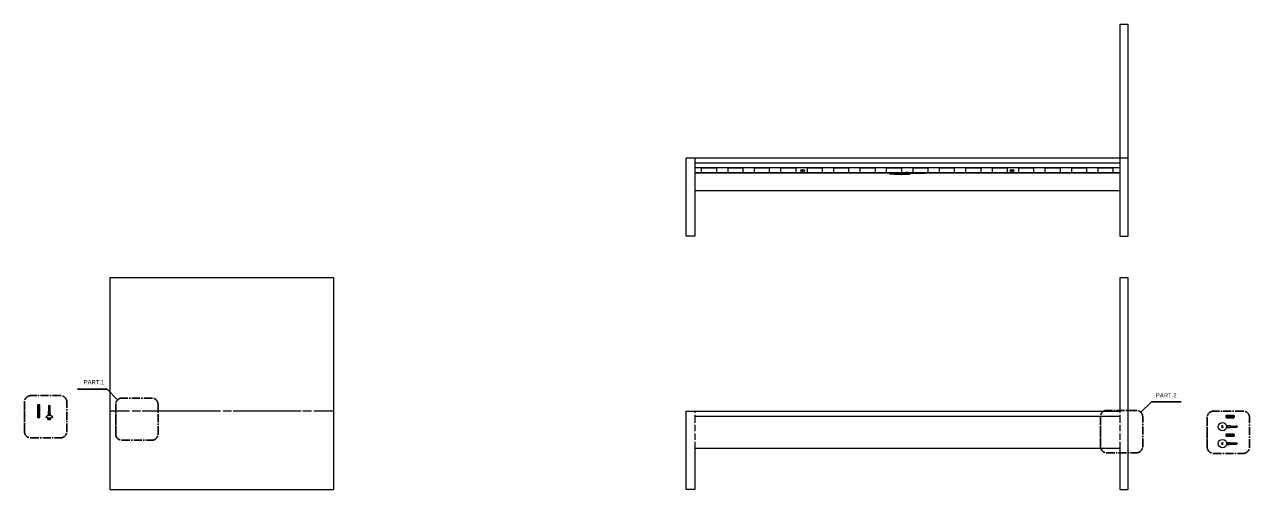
# Model space of a CAD drawing. Header units: millimetres. Extents: x 1628 to 5948, y -265 to 1722.
# Drawn here: x 5368 to 5948, y -265 to -45 of the extents above; entities that cross this region are included whole.
import ezdxf
from ezdxf.enums import TextEntityAlignment as Align

# ---------------------------------------------------------------- set-up
doc = ezdxf.new("R2010")
doc.units = ezdxf.units.MM
doc.linetypes.add('CENTER2', pattern=[1.125, 0.75, -0.125, 0.125, -0.125])
doc.layers.get('0').update_dxf_attribs({"color": 8})
doc.layers.add('A-SECT A-MCUT', color=7, linetype='Continuous', lineweight=35)
doc.layers.add('Viti', color=3, linetype='Continuous')
doc.styles.add('ARIAL', font='Arial.ttf')

# ---------------------------------------------------------------- blocks, each defined once
blk = doc.blocks.new('*U174')
blk.add_lwpolyline([(-0.02, 0.1), (-0.02, 0.25), (0.03, 0.1), (0.14, -0.5), (0.14, -0.65), (0.09, -0.5), (-0.02, 0.1)])
blk = doc.blocks.new('*U175')
at = {"layer": 'Viti', "color": 0, "linetype": 'ByBlock', "lineweight": -2, "transparency": 16777216}
for p in [(42.38, 270.66), (42.69, 270.66), (42.99, 270.66), (43.3, 270.66), (43.61, 270.66), (43.91, 270.66), (44.22, 270.66), (44.53, 270.66), (44.83, 270.66)]:
    blk.add_blockref('*U174', p, dxfattribs=at)
blk = doc.blocks.new('*U172')
blk.add_lwpolyline([(-0.02, 0.1), (-0.02, 0.25), (0.03, 0.1), (0.14, -0.5), (0.14, -0.65), (0.09, -0.5), (-0.02, 0.1)])
blk = doc.blocks.new('*U173')
at = {"layer": 'Viti', "color": 0, "linetype": 'ByBlock', "lineweight": -2, "transparency": 16777216}
for p in [(42.38, 270.66), (42.69, 270.66), (42.99, 270.66), (43.3, 270.66), (43.61, 270.66), (43.91, 270.66), (44.22, 270.66), (44.53, 270.66), (44.83, 270.66)]:
    blk.add_blockref('*U172', p, dxfattribs=at)
blk = doc.blocks.new('101359')
for p, q in [((40.25, 264.26), (40.25, 265.24)), ((43.65, 265.15), (40.45, 265.15)), ((43.65, 264.95), (40.45, 264.95)), ((43.65, 264.75), (40.45, 264.75)), ((43.65, 264.55), (40.45, 264.55)), ((43.65, 264.35), (40.45, 264.35)), ((43.85, 265.24), (43.85, 264.26))]:
    blk.add_line(p, q)
blk.add_lwpolyline([(44.05, 265, 0.198912), (44.02, 265.08), (43.88, 265.22, 0.198932), (43.81, 265.25), (40.29, 265.25, 0.198544), (40.22, 265.22), (40.08, 265.08, 0.199261), (40.05, 265), (40.05, 264.49, 0.198038), (40.08, 264.42), (40.22, 264.28, 0.199807), (40.29, 264.25), (43.81, 264.25, 0.198893), (43.88, 264.28), (44.02, 264.42, 0.198912), (44.05, 264.49), (44.05, 265)], format="xyb")
blk = doc.blocks.new('*U176')
blk.add_lwpolyline([(-0.01, 0.05), (0, 0.15), (0.04, 0.05), (0.13, -0.45), (0.13, -0.55), (0.08, -0.45), (-0.01, 0.05)])
blk = doc.blocks.new('*U177')
at = {"layer": 'Viti', "color": 0, "linetype": 'ByBlock', "lineweight": -2, "transparency": 16777216}
for p in [(42.38, 270.66), (42.76, 270.66), (43.15, 270.66), (43.53, 270.66), (43.91, 270.66), (44.3, 270.66), (44.68, 270.66)]:
    blk.add_blockref('*U176', p, dxfattribs=at)
blk = doc.blocks.new('101367')
for p, q in [((40.33, 268.19), (40.33, 267.01)), ((40.53, 268), (45.73, 268)), ((40.53, 267.8), (45.73, 267.8)), ((40.53, 267.6), (45.73, 267.6)), ((40.53, 267.4), (45.73, 267.4)), ((40.53, 267.2), (45.73, 267.2)), ((45.93, 268.19), (45.93, 267.01))]:
    blk.add_line(p, q)
blk.add_lwpolyline([(40.3, 268.17), (40.19, 268.06, 0.198912), (40.13, 267.92), (40.13, 267.28, 0.198912), (40.19, 267.14), (40.3, 267.03, 0.198912), (40.37, 267), (45.89, 267, 0.198912), (45.96, 267.03), (46.07, 267.14, 0.198912), (46.13, 267.28), (46.13, 267.92, 0.198912), (46.07, 268.06), (45.96, 268.17, 0.198912), (45.89, 268.2), (40.37, 268.2, 0.198912)], format="xyb", close=True)
blk = doc.blocks.new('114254')
for p, q in [((40.13, 245.68), (40.13, 244.18)), ((40.63, 245.68), (40.13, 245.68)), ((40.13, 245.3), (40.63, 245.3)), ((40.13, 244.55), (40.63, 244.55)), ((40.13, 244.18), (40.63, 244.18)), ((40.63, 245.73), (40.63, 244.13)), ((40.63, 244.18), (40.63, 245.68)), ((40.73, 245.83), (40.73, 244.03)), ((40.73, 245.83), (40.73, 245.83)), ((40.73, 244.03), (40.73, 244.03))]:
    blk.add_line(p, q)
for centre, start, end in [((40.73, 245.73), 90, 180), ((40.73, 244.13), 180, 270)]:
    blk.add_arc(centre, 0.1, start, end)
blk = doc.blocks.new('117327')
for p, q in [((40.06, 254.75), (40.08, 254.77)), ((40.08, 254.77), (40.08, 253.87)), ((40.28, 254.47), (40.23, 254.52)), ((40.23, 254.52), (40.23, 254.51)), ((40.24, 254.17), (40.23, 254.29)), ((40.23, 254.15), (40.24, 254.17)), ((40.24, 254.17), (40.29, 254.12)), ((40.3, 254.52), (40.28, 254.47)), ((40.31, 254.17), (40.28, 254.47)), ((40.29, 254.12), (40.31, 254.17)), ((40.35, 254.47), (40.3, 254.52)), ((40.31, 254.17), (40.36, 254.12)), ((40.37, 254.52), (40.35, 254.47)), ((40.38, 254.17), (40.35, 254.47)), ((40.36, 254.12), (40.38, 254.17)), ((40.42, 254.47), (40.37, 254.52)), ((40.38, 254.17), (40.43, 254.12)), ((40.44, 254.52), (40.42, 254.47)), ((40.45, 254.17), (40.42, 254.47)), ((40.43, 254.12), (40.45, 254.17)), ((40.49, 254.47), (40.44, 254.52)), ((40.45, 254.17), (40.5, 254.12)), ((40.51, 254.52), (40.49, 254.47)), ((40.52, 254.17), (40.49, 254.47)), ((40.5, 254.12), (40.52, 254.17)), ((40.56, 254.47), (40.51, 254.52)), ((40.52, 254.17), (40.57, 254.12)), ((40.58, 254.52), (40.56, 254.47)), ((40.59, 254.17), (40.56, 254.47)), ((40.57, 254.12), (40.59, 254.17)), ((40.63, 254.47), (40.58, 254.52)), ((40.59, 254.17), (40.64, 254.12)), ((40.65, 254.52), (40.63, 254.47)), ((40.66, 254.17), (40.63, 254.47)), ((40.64, 254.12), (40.66, 254.17)), ((40.7, 254.47), (40.65, 254.52)), ((40.66, 254.17), (40.71, 254.12)), ((40.72, 254.52), (40.7, 254.47)), ((40.73, 254.17), (40.7, 254.47)), ((40.71, 254.12), (40.73, 254.17)), ((40.77, 254.47), (40.72, 254.52)), ((40.73, 254.17), (40.78, 254.12)), ((40.8, 254.17), (40.77, 254.47)), ((40.77, 254.47), (40.8, 254.47)), ((40.78, 254.12), (40.8, 254.17)), ((40.8, 254.17), (40.8, 254.17)), ((40.83, 254.45), (40.83, 254.2))]:
    blk.add_line(p, q)
blk.add_lwpolyline([(40.08, 254.77), (40.2, 254.77, -0.414214), (40.23, 254.74), (40.23, 253.9, -0.414214), (40.2, 253.87), (40.08, 253.87), (40.06, 253.89, -0.198912), (40.03, 253.96), (40.03, 254.68)], format="xyb")
for centre, radius, start, end in [((40.13, 254.68), 0.1, 135, 180), ((40.8, 254.45), 0.025, 0, 90), ((40.8, 254.2), 0.025, 270, 0)]:
    blk.add_arc(centre, radius, start, end)

msp = doc.modelspace()

# ---------------------------------------------------------------- linework, layer by layer
for p, q in [((5886.18, -107.85), (5890.18, -107.85)), ((5886.18, -112.6), (5685.18, -112.6)), ((5886.18, -114.9), (5685.18, -114.9)), ((5886.18, -115.1), (5685.18, -115.1)), ((5779.49, -115.3), (5784.51, -115.3)), ((5685.18, -123.35), (5886.18, -123.35)), ((5685.18, -245.09), (5886.18, -245.09))]:
    msp.add_line(p, q)
for points in [[(5886.18, -144.85), (5890.18, -144.85), (5890.18, -44.85), (5886.18, -44.85), (5886.18, -144.85)], [(5681.18, -144.85), (5681.18, -107.85), (5685.18, -107.85), (5685.18, -144.85), (5681.18, -144.85)], [(5685.18, -107.85), (5886.18, -107.85), (5886.18, -110.35), (5685.18, -110.35)], [(5735.51, -113.53), (5735.8, -113.53)], [(5735.8, -114.18), (5735.51, -114.18)], [(5736.56, -113.53), (5736.86, -113.53)], [(5736.86, -114.18), (5736.56, -114.18)], [(5777.42, -115.3), (5779.49, -115.3), (5779.49, -115.5), (5777.42, -115.5), (5777.42, -115.3)], [(5779.49, -115.5), (5786.86, -115.5), (5786.86, -115.3)], [(5791.87, -115.3), (5784.51, -115.3), (5784.51, -115.1)], [(5793.95, -115.1), (5793.95, -115.3), (5791.87, -115.3), (5791.87, -115.1)], [(5834.51, -113.53), (5834.8, -113.53)], [(5834.8, -114.18), (5834.51, -114.18)], [(5835.56, -113.53), (5835.86, -113.53)], [(5835.86, -114.18), (5835.56, -114.18)], [(5514.53, -227.59), (5514.53, -164.59), (5408.53, -164.59), (5408.53, -227.59)], [(5886.18, -264.59), (5890.18, -264.59), (5890.18, -164.59), (5886.18, -164.59), (5886.18, -228.34)], [(5417.93, -227.59), (5408.53, -227.59), (5408.53, -264.59), (5514.53, -264.59)], [(5423.13, -227.59), (5419.13, -227.59)], [(5460.93, -227.59), (5423.93, -227.59)], [(5466.13, -227.59), (5462.13, -227.59)], [(5499.13, -227.59), (5466.93, -227.59)], [(5503.93, -227.59), (5499.93, -227.59)], [(5514.53, -264.59), (5514.53, -227.59), (5505.13, -227.59)], [(5681.18, -264.59), (5681.18, -227.59), (5685.18, -227.59), (5685.18, -228.34)], [(5685.18, -227.59), (5886.18, -227.59), (5886.18, -228.34)], [(5685.18, -229.34), (5685.18, -233.06)], [(5886.18, -229.34), (5886.18, -230.09), (5685.18, -230.09)], [(5886.18, -229.34), (5886.18, -233.06)], [(5685.18, -234.11), (5685.18, -237.09)], [(5886.18, -234.11), (5886.18, -237.09)], [(5685.18, -242.11), (5685.18, -264.59), (5681.18, -264.59)], [(5685.18, -238.09), (5685.18, -241.06)], [(5886.18, -238.09), (5886.18, -241.06)], [(5886.18, -242.11), (5886.18, -264.59)]]:
    msp.add_lwpolyline(points)
for points in [[(5688.43, -112.6), (5695.43, -112.6), (5695.43, -114.9), (5688.43, -114.9)], [(5700.93, -112.6), (5707.93, -112.6), (5707.93, -114.9), (5700.93, -114.9)], [(5713.43, -112.6), (5720.43, -112.6), (5720.43, -114.9), (5713.43, -114.9)], [(5725.93, -112.6), (5732.93, -112.6), (5732.93, -114.9), (5725.93, -114.9)], [(5738.43, -112.6), (5745.43, -112.6), (5745.43, -114.9), (5738.43, -114.9)], [(5750.93, -112.6), (5757.93, -112.6), (5757.93, -114.9), (5750.93, -114.9)], [(5763.43, -112.6), (5770.43, -112.6), (5770.43, -114.9), (5763.43, -114.9)], [(5775.93, -112.6), (5782.93, -112.6), (5782.93, -114.9), (5775.93, -114.9)], [(5788.43, -112.6), (5795.43, -112.6), (5795.43, -114.9), (5788.43, -114.9)], [(5800.93, -112.6), (5807.93, -112.6), (5807.93, -114.9), (5800.93, -114.9)], [(5813.43, -112.6), (5820.43, -112.6), (5820.43, -114.9), (5813.43, -114.9)], [(5825.93, -112.6), (5832.93, -112.6), (5832.93, -114.9), (5825.93, -114.9)], [(5838.43, -112.6), (5845.43, -112.6), (5845.43, -114.9), (5838.43, -114.9)], [(5850.93, -112.6), (5857.93, -112.6), (5857.93, -114.9), (5850.93, -114.9)], [(5863.43, -112.6), (5870.43, -112.6), (5870.43, -114.9), (5863.43, -114.9)], [(5875.93, -112.6), (5882.93, -112.6), (5882.93, -114.9), (5875.93, -114.9)]]:
    msp.add_lwpolyline(points, close=True)
for points in [[(5736.37, -113.8), (5736.24, -113.8, -0.414214), (5736.23, -113.79), (5736.23, -113.67, 0.414214), (5736.22, -113.66), (5736.14, -113.66, 0.414214), (5736.13, -113.67), (5736.13, -113.79, -0.414214), (5736.12, -113.8), (5736, -113.8, 0.414214), (5735.99, -113.81), (5735.99, -113.89, 0.414214), (5736, -113.9), (5736.12, -113.9, -0.414214), (5736.13, -113.91), (5736.13, -114.04, 0.414214), (5736.14, -114.05), (5736.22, -114.05, 0.414214), (5736.23, -114.04), (5736.23, -113.91, -0.414214), (5736.24, -113.9), (5736.37, -113.9, 0.414214), (5736.38, -113.89), (5736.38, -113.81, 0.414214)], [(5835.37, -113.8), (5835.24, -113.8, -0.414214), (5835.23, -113.79), (5835.23, -113.67, 0.414214), (5835.22, -113.66), (5835.14, -113.66, 0.414214), (5835.13, -113.67), (5835.13, -113.79, -0.414214), (5835.12, -113.8), (5835, -113.8, 0.414214), (5834.99, -113.81), (5834.99, -113.89, 0.414214), (5835, -113.9), (5835.12, -113.9, -0.414214), (5835.13, -113.91), (5835.13, -114.04, 0.414214), (5835.14, -114.05), (5835.22, -114.05, 0.414214), (5835.23, -114.04), (5835.23, -113.91, -0.414214), (5835.24, -113.9), (5835.37, -113.9, 0.414214), (5835.38, -113.89), (5835.38, -113.81, 0.414214)]]:
    msp.add_lwpolyline(points, format="xyb", close=True)
for centre in [(5736.18, -113.85), (5835.18, -113.85)]:
    msp.add_circle(centre, 0.5)
for centre, start, end in [((5735.51, -113.85), 90, 270), ((5736.86, -113.85), 270, 90), ((5834.51, -113.85), 90, 270), ((5835.86, -113.85), 270, 90)]:
    msp.add_arc(centre, 0.325, start, end)
at = {"layer": 'A-SECT A-MCUT'}
for p, q in [((5407.27, -217.24), (5393.27, -217.24)), ((5407.27, -217.24), (5412.27, -222.24)), ((5901.13, -223.11), (5896.13, -228.11)), ((5901.13, -223.11), (5915.13, -223.11))]:
    msp.add_line(p, q, dxfattribs=at)
at = {"layer": 'A-SECT A-MCUT', "linetype": 'CENTER2', "ltscale": 5}
for points in [[(5368.26, -237.22, 0.414214), (5371.26, -240.22), (5385.26, -240.22, 0.414214), (5388.26, -237.22), (5388.26, -223.22, 0.414214), (5385.26, -220.22), (5371.26, -220.22, 0.414214), (5368.26, -223.22), (5368.26, -237.22), (5368.26, -223.22)], [(5411.39, -238.36, 0.414214), (5414.39, -241.36), (5428.39, -241.36, 0.414214), (5431.39, -238.36), (5431.39, -224.36, 0.414214), (5428.39, -221.36), (5414.39, -221.36, 0.414214), (5411.39, -224.36), (5411.39, -238.36), (5411.39, -224.36)], [(5877.01, -244.23, 0.414214), (5880.01, -247.23), (5894.01, -247.23, 0.414214), (5897.01, -244.23), (5897.01, -230.23, 0.414214), (5894.01, -227.23), (5880.01, -227.23, 0.414214), (5877.01, -230.23), (5877.01, -244.23), (5877.01, -230.23)], [(5927.51, -244.54, 0.414214), (5930.51, -247.54), (5944.51, -247.54, 0.414214), (5947.51, -244.54), (5947.51, -230.54, 0.414214), (5944.51, -227.54), (5930.51, -227.54, 0.414214), (5927.51, -230.54), (5927.51, -244.54), (5927.51, -230.54)]]:
    msp.add_lwpolyline(points, format="xyb", dxfattribs=at)
at = {"layer": 'Viti'}
for p, q in [((5378.5, -230.53), (5378.34, -230.53)), ((5379.18, -230.81), (5380.75, -230.81)), ((5380.32, -228.89), (5379.62, -228.89)), ((5379.62, -228.89), (5379.62, -228.95)), ((5379.62, -231.47), (5380.32, -231.41)), ((5379.62, -231.47), (5380.31, -231.47)), ((5379.72, -227.59), (5380.22, -227.59)), ((5380.32, -231.46), (5380.32, -231.41)), ((5381.44, -230.53), (5381.6, -230.53)), ((5938.33, -234.6), (5938.35, -234.6)), ((5938.33, -235.2), (5938.46, -235.2)), ((5938.4, -234.6), (5938.66, -234.6)), ((5938.51, -235.2), (5938.77, -235.2)), ((5938.71, -234.6), (5938.97, -234.6)), ((5938.82, -235.2), (5939.07, -235.2)), ((5939.02, -234.6), (5939.27, -234.6)), ((5939.12, -235.2), (5939.38, -235.2)), ((5939.32, -234.6), (5939.58, -234.6)), ((5939.43, -235.2), (5939.69, -235.2)), ((5939.63, -234.6), (5939.89, -234.6)), ((5939.74, -235.2), (5939.99, -235.2)), ((5939.94, -234.6), (5940.19, -234.6)), ((5940.04, -235.2), (5940.3, -235.2)), ((5940.24, -234.6), (5940.5, -234.6)), ((5940.35, -235.2), (5940.61, -235.2)), ((5940.55, -234.6), (5940.81, -234.6)), ((5940.66, -235.2), (5940.91, -235.2)), ((5940.86, -234.6), (5941.11, -234.6)), ((5940.96, -235.2), (5941.12, -235.2)), ((5941.34, -234.65), (5941.44, -234.7)), ((5941.5, -235.07), (5941.34, -235.15)), ((5941.44, -234.7), (5941.44, -234.55)), ((5941.44, -234.55), (5941.49, -234.73)), ((5941.5, -235.07), (5941.44, -234.7)), ((5941.49, -234.73), (5941.83, -234.9)), ((5941.49, -234.73), (5941.55, -235.04)), ((5941.56, -235.22), (5941.5, -235.07)), ((5941.83, -234.9), (5941.55, -235.04)), ((5941.55, -235.04), (5941.56, -235.22)), ((5938.33, -242.6), (5938.35, -242.6)), ((5938.33, -243.2), (5938.46, -243.2)), ((5938.4, -242.6), (5938.66, -242.6)), ((5938.51, -243.2), (5938.77, -243.2)), ((5938.71, -242.6), (5938.97, -242.6)), ((5938.82, -243.2), (5939.07, -243.2)), ((5939.02, -242.6), (5939.27, -242.6)), ((5939.12, -243.2), (5939.38, -243.2)), ((5939.32, -242.6), (5939.58, -242.6)), ((5939.43, -243.2), (5939.69, -243.2)), ((5939.63, -242.6), (5939.89, -242.6)), ((5939.74, -243.2), (5939.99, -243.2)), ((5939.94, -242.6), (5940.19, -242.6)), ((5940.04, -243.2), (5940.3, -243.2)), ((5940.24, -242.6), (5940.5, -242.6)), ((5940.35, -243.2), (5940.61, -243.2)), ((5940.55, -242.6), (5940.81, -242.6)), ((5940.66, -243.2), (5940.91, -243.2)), ((5940.86, -242.6), (5941.11, -242.6)), ((5940.96, -243.2), (5941.12, -243.2)), ((5941.34, -242.65), (5941.44, -242.7)), ((5941.5, -243.07), (5941.34, -243.15)), ((5941.44, -242.7), (5941.44, -242.55)), ((5941.44, -242.55), (5941.49, -242.73)), ((5941.5, -243.07), (5941.44, -242.7)), ((5941.49, -242.73), (5941.83, -242.9)), ((5941.49, -242.73), (5941.55, -243.04)), ((5941.56, -243.22), (5941.5, -243.07)), ((5941.83, -242.9), (5941.55, -243.04)), ((5941.55, -243.04), (5941.56, -243.22))]:
    msp.add_line(p, q, dxfattribs=at)
for points in [[(5379.72, -225.16), (5379.72, -225.1, -0.175452), (5379.79, -224.91), (5379.97, -224.7, -0.468375), (5379.98, -224.7), (5380.15, -224.91, -0.149), (5380.22, -225.07, -0.149)], [(5936.73, -234.55), (5936.98, -234.69, -0.259444), (5937.09, -234.9), (5937.09, -234.9, -0.259444), (5936.98, -235.11), (5936.73, -235.25)], [(5936.73, -242.55), (5936.98, -242.69, -0.259444), (5937.09, -242.9), (5937.09, -242.9, -0.259444), (5936.98, -243.11), (5936.73, -243.25)]]:
    msp.add_lwpolyline(points, format="xyb", dxfattribs=at)
for points in [[(5379.72, -225.54), (5379.72, -225.21)], [(5379.72, -225.92), (5379.72, -225.59)], [(5380.22, -225.12), (5380.22, -225.45)], [(5380.22, -225.5), (5380.22, -225.83)], [(5380.22, -225.88), (5380.22, -226.22)], [(5379.62, -229.02), (5379.57, -229), (5379.62, -228.95)], [(5379.62, -229.09), (5379.57, -229.07), (5379.62, -229.02)], [(5379.62, -229.16), (5379.57, -229.14), (5379.62, -229.09)], [(5379.62, -229.23), (5379.57, -229.21), (5379.62, -229.16)], [(5379.62, -229.3), (5379.57, -229.28), (5379.62, -229.23)], [(5379.62, -229.37), (5379.57, -229.35), (5379.62, -229.3)], [(5379.62, -229.44), (5379.57, -229.42), (5379.62, -229.37)], [(5379.62, -229.51), (5379.57, -229.49), (5379.62, -229.44)], [(5379.62, -229.58), (5379.57, -229.56), (5379.62, -229.51)], [(5379.62, -231.47), (5379.57, -231.45), (5379.61, -231.41)], [(5379.58, -229.62), (5379.62, -229.58)], [(5379.62, -228.89), (5379.62, -228.49), (5380.32, -228.49), (5380.32, -228.89)], [(5379.62, -228.95), (5380.32, -228.89)], [(5379.62, -229.02), (5380.32, -228.96)], [(5379.62, -229.09), (5380.32, -229.03)], [(5379.62, -229.16), (5380.32, -229.1)], [(5379.62, -229.23), (5380.32, -229.17)], [(5379.62, -229.3), (5380.32, -229.24)], [(5379.62, -229.37), (5380.32, -229.31)], [(5379.62, -229.44), (5380.32, -229.38)], [(5379.62, -229.51), (5380.32, -229.45)], [(5379.62, -229.58), (5380.32, -229.52)], [(5379.67, -228.49), (5379.67, -227.59), (5380.27, -227.59), (5380.27, -228.49)], [(5379.72, -226.31), (5379.72, -225.97)], [(5379.72, -226.69), (5379.72, -226.36)], [(5379.72, -227.07), (5379.72, -226.74)], [(5379.72, -227.46), (5379.72, -227.12)], [(5379.72, -227.59), (5379.72, -227.51)], [(5380.21, -229.6), (5380.32, -229.59)], [(5380.22, -226.27), (5380.22, -226.6)], [(5380.22, -226.65), (5380.22, -226.98)], [(5380.22, -227.03), (5380.22, -227.37)], [(5380.22, -227.42), (5380.22, -227.59)], [(5380.32, -228.96), (5380.37, -228.91), (5380.32, -228.89)], [(5380.32, -229.03), (5380.37, -228.98), (5380.32, -228.96)], [(5380.32, -229.1), (5380.37, -229.05), (5380.32, -229.03)], [(5380.32, -229.17), (5380.37, -229.12), (5380.32, -229.1)], [(5380.32, -229.24), (5380.37, -229.19), (5380.32, -229.17)], [(5380.32, -229.31), (5380.37, -229.26), (5380.32, -229.24)], [(5380.32, -229.38), (5380.37, -229.33), (5380.32, -229.31)], [(5380.32, -229.45), (5380.37, -229.4), (5380.32, -229.38)], [(5380.32, -229.52), (5380.37, -229.47), (5380.32, -229.45)], [(5380.32, -229.59), (5380.37, -229.54), (5380.32, -229.52)], [(5380.36, -229.62), (5380.37, -229.61), (5380.32, -229.59)], [(5936.61, -234.38), (5938.33, -234.38), (5938.33, -235.43), (5936.61, -235.43)], [(5938.33, -234.55), (5936.73, -234.55), (5936.73, -235.25), (5938.33, -235.25)], [(5941.11, -234.6), (5941.12, -234.45), (5941.16, -234.6), (5941.27, -235.18), (5941.27, -235.34), (5941.22, -235.19), (5941.11, -234.6)], [(5936.61, -242.38), (5938.33, -242.38), (5938.33, -243.43), (5936.61, -243.43)], [(5938.33, -242.55), (5936.73, -242.55), (5936.73, -243.25), (5938.33, -243.25)], [(5941.11, -242.6), (5941.12, -242.45), (5941.16, -242.6), (5941.27, -243.18), (5941.27, -243.34), (5941.22, -243.19), (5941.11, -242.6)]]:
    msp.add_lwpolyline(points, dxfattribs=at)
for points in [[(5934.48, -234.55), (5934.28, -234.9), (5934.48, -235.25), (5934.88, -235.25), (5935.08, -234.9), (5934.88, -234.55)], [(5934.48, -242.55), (5934.28, -242.9), (5934.48, -243.25), (5934.88, -243.25), (5935.08, -242.9), (5934.88, -242.55)]]:
    msp.add_lwpolyline(points, close=True, dxfattribs=at)
for centre in [(5934.68, -234.9), (5934.68, -242.9)]:
    msp.add_circle(centre, 2, dxfattribs=at)
for centre, radius, start, end in [((5379.97, -231.47), 1.89, 29.95894, 150.04106), ((5378.78, -230.81), 0.4, 0, 135), ((5380.31, -231.46), 0.01, 270, 0), ((5381.15, -230.81), 0.4, 45, 180), ((5941.12, -234.7), 0.5, 270, 281.77635), ((5941.12, -235.1), 0.5, 63.43495, 84.53427), ((5941.12, -234.7), 0.5, 287.45698, 296.56505), ((5941.12, -242.7), 0.5, 270, 281.77635), ((5941.12, -243.1), 0.5, 63.43495, 84.53427), ((5941.12, -242.7), 0.5, 287.45698, 296.56505)]:
    msp.add_arc(centre, radius, start, end, dxfattribs=at)

# ---------------------------------------------------------------- block references
at = {"rotation": 270}
msp.add_blockref('117327', (5531.36, -74.67), dxfattribs=at)
at = {"layer": 'Viti'}
for name, p, rotation in [('101367', (5107.38, -184.46), 270), ('*U177', (5650.43, -269.88), 90.00000000000001), ('114254', (5624.89, -271.54), 90)]:
    msp.add_blockref(name, p, dxfattribs=dict(at, rotation=rotation))
for name, p in [('101359', (5896.29, -494.9)), ('*U175', (5895.99, -505.36)), ('101359', (5896.29, -503.65)), ('*U173', (5895.99, -513.36))]:
    msp.add_blockref(name, p, dxfattribs=at)

# ---------------------------------------------------------------- texts
at = {"style": 'ARIAL'}
for tag, p in [('PART.1', (5401.12, -212.89)), ('PART.2', (5908.13, -219.11))]:
    msp.add_attdef(tag, text='1', height=2, dxfattribs=at).set_placement(p, align=Align.TOP_CENTER)

doc.saveas('drawing.dxf')
